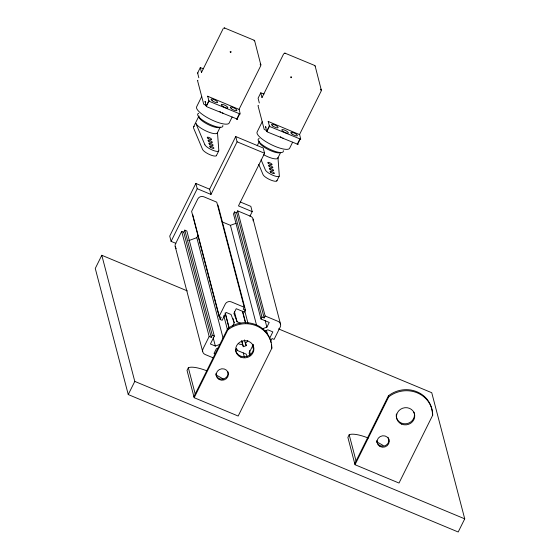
<?xml version="1.0" encoding="UTF-8"?>
<svg xmlns="http://www.w3.org/2000/svg" width="560" height="560" viewBox="0 0 560 560"><rect width="100%" height="100%" fill="white"/><g stroke="black" fill="none" stroke-linecap="round" stroke-linejoin="round"><path stroke-width="0.84" d="M198.828 77.763L197.617 73.003L200.27 67.655L203.616 68.775M259.315 102.963L258.104 98.196L260.757 92.848L264.103 93.968M200.27 67.655L201.481 72.415M237.678 119.252L207.165 106.904L206.255 106.162L205.03 101.493M239.113 109.235L240.24 114.058L209.825 101.556L208.908 100.814L207.683 96.145M260.876 64.624A1.211 1.134 -14.7 0 0 260.253 63.994L260.33 64.967L260.862 65.037L254.667 40.894L254.051 40.271A1.211 1.134 -14.7 0 1 254.667 40.894M260.757 92.848L261.968 97.615M298.172 144.452L267.659 132.097L266.742 131.362L265.524 126.686M299.6 134.435L300.734 139.251L270.312 126.756L269.395 126.014L268.177 121.338M321.363 89.817A1.211 1.134 -14.7 0 0 320.74 89.194L320.817 90.167L321.349 90.237L315.161 66.094L314.538 65.464A1.211 1.134 -14.7 0 1 315.161 66.094M187.313 290.899L101.801 255.283L95.27 268.443L128.254 394.562L458.199 532L464.73 518.84L431.746 392.721L278.474 328.874M223.202 28.588L201.572 72.268M201.712 96.558L196.735 106.582A18.704 5.152 26.4 0 0 199.514 112.098A18.242 5.026 26.4 0 0 227.941 123.942A18.704 5.152 26.4 0 0 229.082 123.179L232.141 117.012M193.655 126.693L198.961 115.997A12.033 3.318 26.4 0 0 207.277 124.103A12.033 3.318 26.4 0 0 220.22 127.127L217.238 133.147M206.255 106.162L208.908 100.814M206.318 106.288L208.971 100.94M195.846 183.463L197.225 188.72L210.973 194.446L209.594 189.189L195.846 183.463L169.722 236.096L171.094 241.353L175.875 243.348M171.094 241.353L197.225 188.72M260.82 65.59L239.022 109.382L207.753 96.271M216.342 155.736L218.666 151.06M236.698 119.217L239.351 113.869M236.978 119.322L239.631 113.974M181.685 231.392L209.167 336.49L211.232 337.351L183.743 232.253L181.685 231.392L175.546 243.761A4.585 4.284 -14.7 0 0 176.281 248.465M183.743 232.253L184.793 230.146L186.851 231.007L214.34 336.105L210.42 344.001L215.348 346.052L220.234 344.267M209.594 189.189L235.725 136.556L263.221 148.008L264.593 153.265L238.469 205.898L252.21 211.624L249.907 216.272M210.973 194.446L237.097 141.813L235.725 136.556M283.696 53.781L262.066 97.468M223.202 338.569L196.812 237.671L197.89 235.508M262.206 121.751L257.229 131.782A18.704 5.152 26.4 0 0 260.008 137.298A18.242 5.026 26.4 0 0 288.435 149.135A18.704 5.152 26.4 0 0 289.569 148.379L292.635 142.205M128.254 394.562L134.785 381.402L101.801 255.283M257.18 145.775L259.455 141.19A12.033 3.318 26.4 0 0 267.764 149.303A12.033 3.318 26.4 0 0 280.714 152.327L277.725 158.34M266.742 131.362L269.395 126.014M266.805 131.481L269.465 126.133M234.472 211.939L261.961 317.037L264.159 317.954L236.677 212.856L234.472 211.939L233.492 213.913L260.981 319.011L269.227 322.448L266.889 327.166L262.003 328.958M236.677 212.856L237.657 210.882L250.579 216.265A4.585 4.284 -14.7 0 1 253.106 220.85M321.307 90.783L299.509 134.582L268.24 121.464M276.829 180.936L279.153 176.253M297.185 144.417L299.845 139.069M297.465 144.515L300.118 139.167M206.696 370.755A27.202 7.497 26.4 0 0 188.335 367.759L187.033 370.391L194.18 397.712L238.168 416.038L271.866 348.166L271.586 347.109A27.202 25.424 -14.7 0 0 271.446 344.743M209.167 336.49L203.028 348.859A4.585 4.284 -14.7 0 0 205.191 354.529L213.269 357.889M232.421 326.424L234.213 322.812L231.028 314.475L226.093 312.424L222.173 320.313L220.115 319.459L221.158 317.352L219.1 316.491L225.239 304.122A4.585 4.284 -14.7 0 1 231.322 301.896L244.244 307.279L243.264 309.253L245.462 310.17L244.482 312.144L236.236 308.707L233.891 313.425L237.076 321.762L240.849 323.33M211.232 337.351L212.275 335.244L184.793 230.146M193.9 396.662L227.598 328.79A27.202 25.424 -14.7 0 1 271.068 342.405M194.18 397.712L227.871 329.84L227.598 328.79M260.981 319.011L261.961 317.037M264.159 317.954L265.139 315.98L237.657 210.882M253.351 344.414L249.046 353.08L249.914 355.355M269.633 338.352L272.839 331.891L267.911 329.84L264.656 331.03M270.984 340.648L272.027 338.541L274.085 339.402L280.231 327.033A4.585 4.284 -14.7 0 0 278.061 321.363L265.139 315.98M368.298 438.053A27.202 7.497 26.4 0 0 349.181 434.756L347.879 437.388L355.026 464.716L399.014 483.042L432.712 415.163L432.439 414.113A27.202 25.424 -14.7 0 0 416.969 391.79A27.202 25.424 -14.7 0 0 388.444 395.787L354.746 463.666M355.026 464.716L388.717 396.837L388.444 395.787M197.617 73.003L198.058 72.961M241.542 340.942L243.341 346.717L246.211 345.66L245.518 343.14A6.874 6.426 -14.7 0 0 247.814 340.522M188.678 240.653L196.812 237.671M222.152 221.886L230.447 225.344L236.145 223.258M218.813 347.83L216.37 348.726L214.025 353.444L215.53 354.067M242.424 344.302L242.179 344.365A6.874 6.426 -14.7 0 1 238.686 343.868M224.756 28.014L223.881 28.07A1.211 1.134 -14.7 0 1 224.805 28.084L254.002 40.194M285.25 53.214L284.368 53.27A1.211 1.134 -14.7 0 1 285.292 53.284L314.496 65.394M197.953 80.304L197.498 80.437L203.707 104.167L206.444 105.679M258.44 105.504L257.992 105.637L264.194 129.36L266.931 130.872M237.097 141.813L264.593 153.265M240.149 201.915L250.838 206.374L252.21 211.624M212.275 335.244L214.34 336.105M236.404 348.474L237.125 350.364L246.176 354.13L247.044 356.405M134.785 381.402L464.73 518.84M266.161 127.274L265.587 126.812M205.674 102.081L205.1 101.619M261.1 159.782L265.426 170.051A7.763 2.142 26.4 0 0 272.993 175.336A7.763 2.142 26.4 0 0 279.314 175.833L277.977 157.689A12.033 3.318 26.4 0 1 263.683 154.721M258.776 164.458L263.102 174.727A7.763 2.142 26.4 0 0 270.676 180.012A7.763 2.142 26.4 0 0 276.99 180.516M349.181 434.756L356.055 461.034M253.085 219.17L280.567 324.275M265.125 320.439L266.889 327.166M266.497 330.54L267.596 334.74M230.447 225.344L256.613 325.402M217.98 205.065L245.462 310.17M244.244 307.279L216.755 202.174L203.833 196.791A4.585 4.284 -14.7 0 0 197.75 199.024L191.611 211.393L219.1 316.491M244.706 310.702L248.003 323.316M252.322 344.974L253.645 350.021M242.676 311.444L245.756 323.218M242.396 311.234L245.476 323.008M249.375 350.49L250.691 355.53M245.329 342.3L246.211 345.66M244.412 339.892L245.294 343.252M234.437 311.668L237.076 321.762M241.808 340.83L243.341 346.717M243.285 352.891L244.384 357.098M233.114 318.605L234.213 322.812M236.684 348.677L237.125 350.364M225.575 314.027L229.313 328.321M225.071 312.977L229.026 328.111M223.762 315.609L227.5 329.903M192.626 214.354L220.115 319.459M213.15 337.645L215.348 346.052M175.203 246.519L202.685 351.617M188.335 367.759L195.209 394.03M283.57 138.327A3.64 1.001 26.4 0 1 282.73 138.019M281.05 137.165A3.64 1.001 26.4 0 1 280.322 136.682M283.318 150.661A13.972 3.85 26.4 0 1 268.702 148.715A13.972 3.85 26.4 0 1 259.231 138.488M223.076 113.134A3.64 1.001 26.4 0 1 222.243 112.819M220.563 111.972A3.64 1.001 26.4 0 1 219.835 111.489M222.824 125.468A13.972 3.85 26.4 0 1 208.215 123.515A13.972 3.85 26.4 0 1 198.737 113.295M216.503 155.316A7.763 2.142 26.4 0 1 210.182 154.812A7.763 2.142 26.4 0 1 202.615 149.534L193.634 128.205A12.033 3.318 26.4 0 1 194.369 126.28M413.952 412.062A9.17 8.568 -14.7 0 1 406.077 423.766A9.17 8.568 -14.7 0 1 396.361 413.938M388.185 437.486A6.111 5.712 -14.7 0 1 384.356 445.963A6.111 5.712 -14.7 0 1 376.782 440.545M388.717 396.837A27.202 25.424 -14.7 0 1 417.249 392.84A27.202 25.424 -14.7 0 1 432.712 415.163M376.649 441.84A27.202 7.497 26.4 0 1 383.145 445.487M253.099 345.058A9.17 8.568 -14.7 0 1 246.799 356.468A9.17 8.568 -14.7 0 1 235.494 349.923M227.92 371.854A6.111 5.712 -14.7 0 1 222.726 379.12A6.111 5.712 -14.7 0 1 215.929 373.548M227.871 329.84A27.202 25.424 -14.7 0 1 256.403 325.843A27.202 25.424 -14.7 0 1 271.866 348.166M215.803 374.836A27.202 7.497 26.4 0 1 223.643 379.337M231.021 51.954L230.594 52.584L230.083 51.8A1.211 1.134 -14.7 0 1 231.007 51.814L231.021 51.954M291.508 77.154L291.088 77.777L290.577 76.993A1.211 1.134 -14.7 0 1 291.501 77.007L291.508 77.154M204.932 144.851L195.951 123.529A12.033 3.318 26.4 0 0 207.69 131.719A12.033 3.318 26.4 0 0 217.483 132.496L218.827 150.64A7.763 2.142 26.4 0 1 212.506 150.136A7.763 2.142 26.4 0 1 204.932 144.851M292.012 133.987A3.64 1.001 26.4 0 0 297.346 135.716A3.64 1.001 26.4 0 0 292.95 132.517A3.64 1.001 26.4 0 0 292.012 133.987M282.975 131.334A3.64 1.001 26.4 0 0 288.316 133.063A3.64 1.001 26.4 0 0 283.913 129.864A3.64 1.001 26.4 0 0 282.975 131.334M272.741 125.958A3.64 1.001 26.4 0 0 278.075 127.687A3.64 1.001 26.4 0 0 273.679 124.481A3.64 1.001 26.4 0 0 272.741 125.958M269.983 169.344A2.429 0.672 26.4 0 0 273.602 170.583A2.429 0.672 26.4 0 0 270.795 168.455A2.429 0.672 26.4 0 0 269.983 169.344M270.753 172.277A2.429 0.672 26.4 0 0 274.372 173.516A2.429 0.672 26.4 0 0 271.558 171.388A2.429 0.672 26.4 0 0 270.753 172.277M268.45 163.471A2.429 0.672 26.4 0 0 272.069 164.71A2.429 0.672 26.4 0 0 269.255 162.582A2.429 0.672 26.4 0 0 268.45 163.471M269.213 166.404A2.429 0.672 26.4 0 0 272.832 167.643A2.429 0.672 26.4 0 0 270.025 165.515A2.429 0.672 26.4 0 0 269.213 166.404M231.518 108.794A3.64 1.001 26.4 0 0 236.859 110.523A3.64 1.001 26.4 0 0 232.456 107.317A3.64 1.001 26.4 0 0 231.518 108.794M222.488 106.141A3.64 1.001 26.4 0 0 227.822 107.87A3.64 1.001 26.4 0 0 223.426 104.664A3.64 1.001 26.4 0 0 222.488 106.141M212.247 100.758A3.64 1.001 26.4 0 0 217.588 102.487A3.64 1.001 26.4 0 0 213.185 99.288A3.64 1.001 26.4 0 0 212.247 100.758M209.496 144.144A2.429 0.672 26.4 0 0 213.115 145.383A2.429 0.672 26.4 0 0 210.301 143.255A2.429 0.672 26.4 0 0 209.496 144.144M210.259 147.084A2.429 0.672 26.4 0 0 213.878 148.323A2.429 0.672 26.4 0 0 211.071 146.195A2.429 0.672 26.4 0 0 210.259 147.084M207.956 138.271A2.429 0.672 26.4 0 0 211.575 139.51A2.429 0.672 26.4 0 0 208.768 137.382A2.429 0.672 26.4 0 0 207.956 138.271M208.726 141.211A2.429 0.672 26.4 0 0 212.345 142.45A2.429 0.672 26.4 0 0 209.538 140.322A2.429 0.672 26.4 0 0 208.726 141.211M380.016 446.516A6.111 5.712 -14.7 0 0 389.228 441.392A6.111 5.712 -14.7 0 0 380.177 436.576A6.111 5.712 -14.7 0 0 380.016 446.516M401.702 424.158A9.17 8.568 -14.7 0 0 414.722 415.289A9.17 8.568 -14.7 0 0 400.435 409.339A9.17 8.568 -14.7 0 0 401.702 424.158M219.17 379.519A6.111 5.712 -14.7 0 0 228.382 374.388A6.111 5.712 -14.7 0 0 219.331 369.572A6.111 5.712 -14.7 0 0 219.17 379.519M240.856 357.161A9.17 8.568 -14.7 0 0 253.876 348.292A9.17 8.568 -14.7 0 0 239.589 342.342A9.17 8.568 -14.7 0 0 240.856 357.161"/></g></svg>
